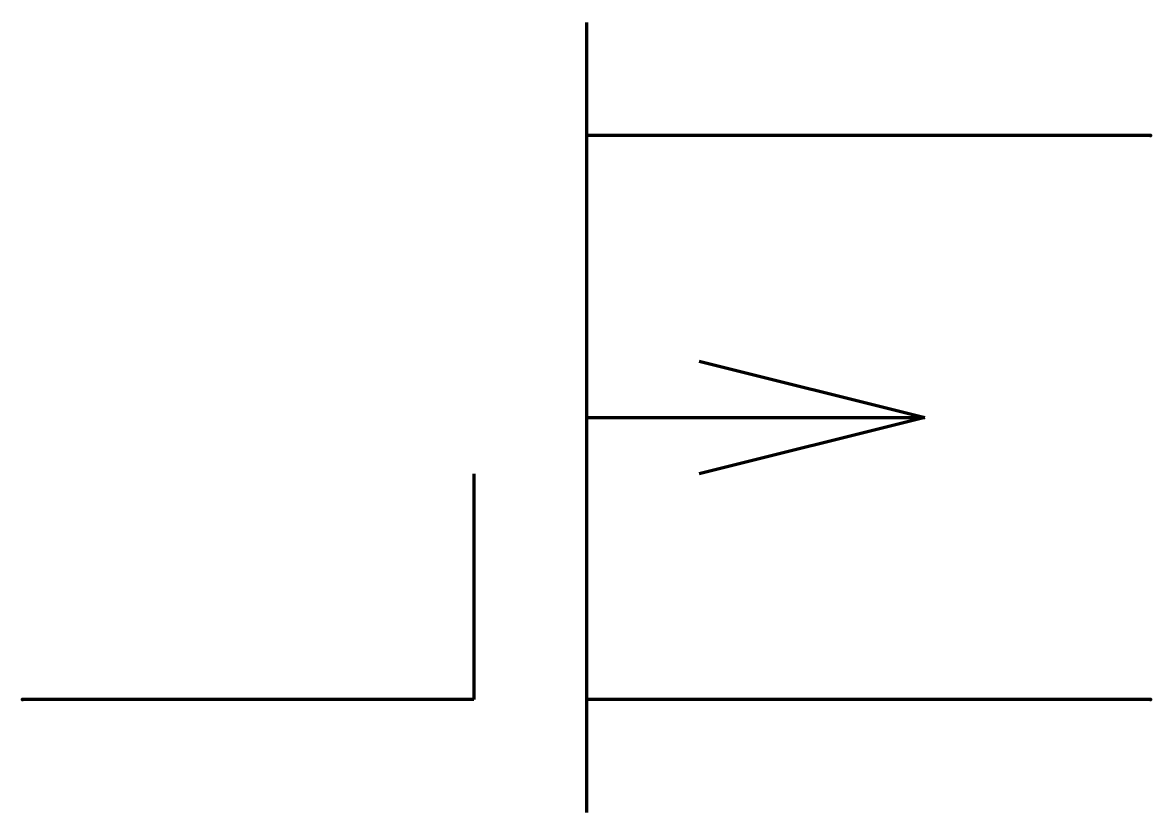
# Model space of a CAD drawing. Header units: millimetres. Extents: x 0 to 10, y -1 to 6.
import ezdxf

# ---------------------------------------------------------------- set-up
doc = ezdxf.new("R2010")
doc.units = ezdxf.units.MM
doc.layers.get('0').update_dxf_attribs({"linetype": 'CONTINUOUS', "lineweight": 0})

msp = doc.modelspace()

# ---------------------------------------------------------------- linework, layer by layer
at = {"color": 7, "linetype": 'CONTINUOUS', "lineweight": 70}
for p, q in [((5, 6), (5, -1)), ((10, 5), (5, 5)), ((6, 3), (8, 2.5)), ((5, 2.5), (8, 2.5)), ((8, 2.5), (6, 2)), ((4, 2), (4, 0)), ((4, 0), (0, 0)), ((10, 0), (5, 0))]:
    msp.add_line(p, q, dxfattribs=at)
for p in [(10, 5), (0, 0), (10, 0)]:
    msp.add_point(p, dxfattribs=at)

doc.saveas('drawing.dxf')
